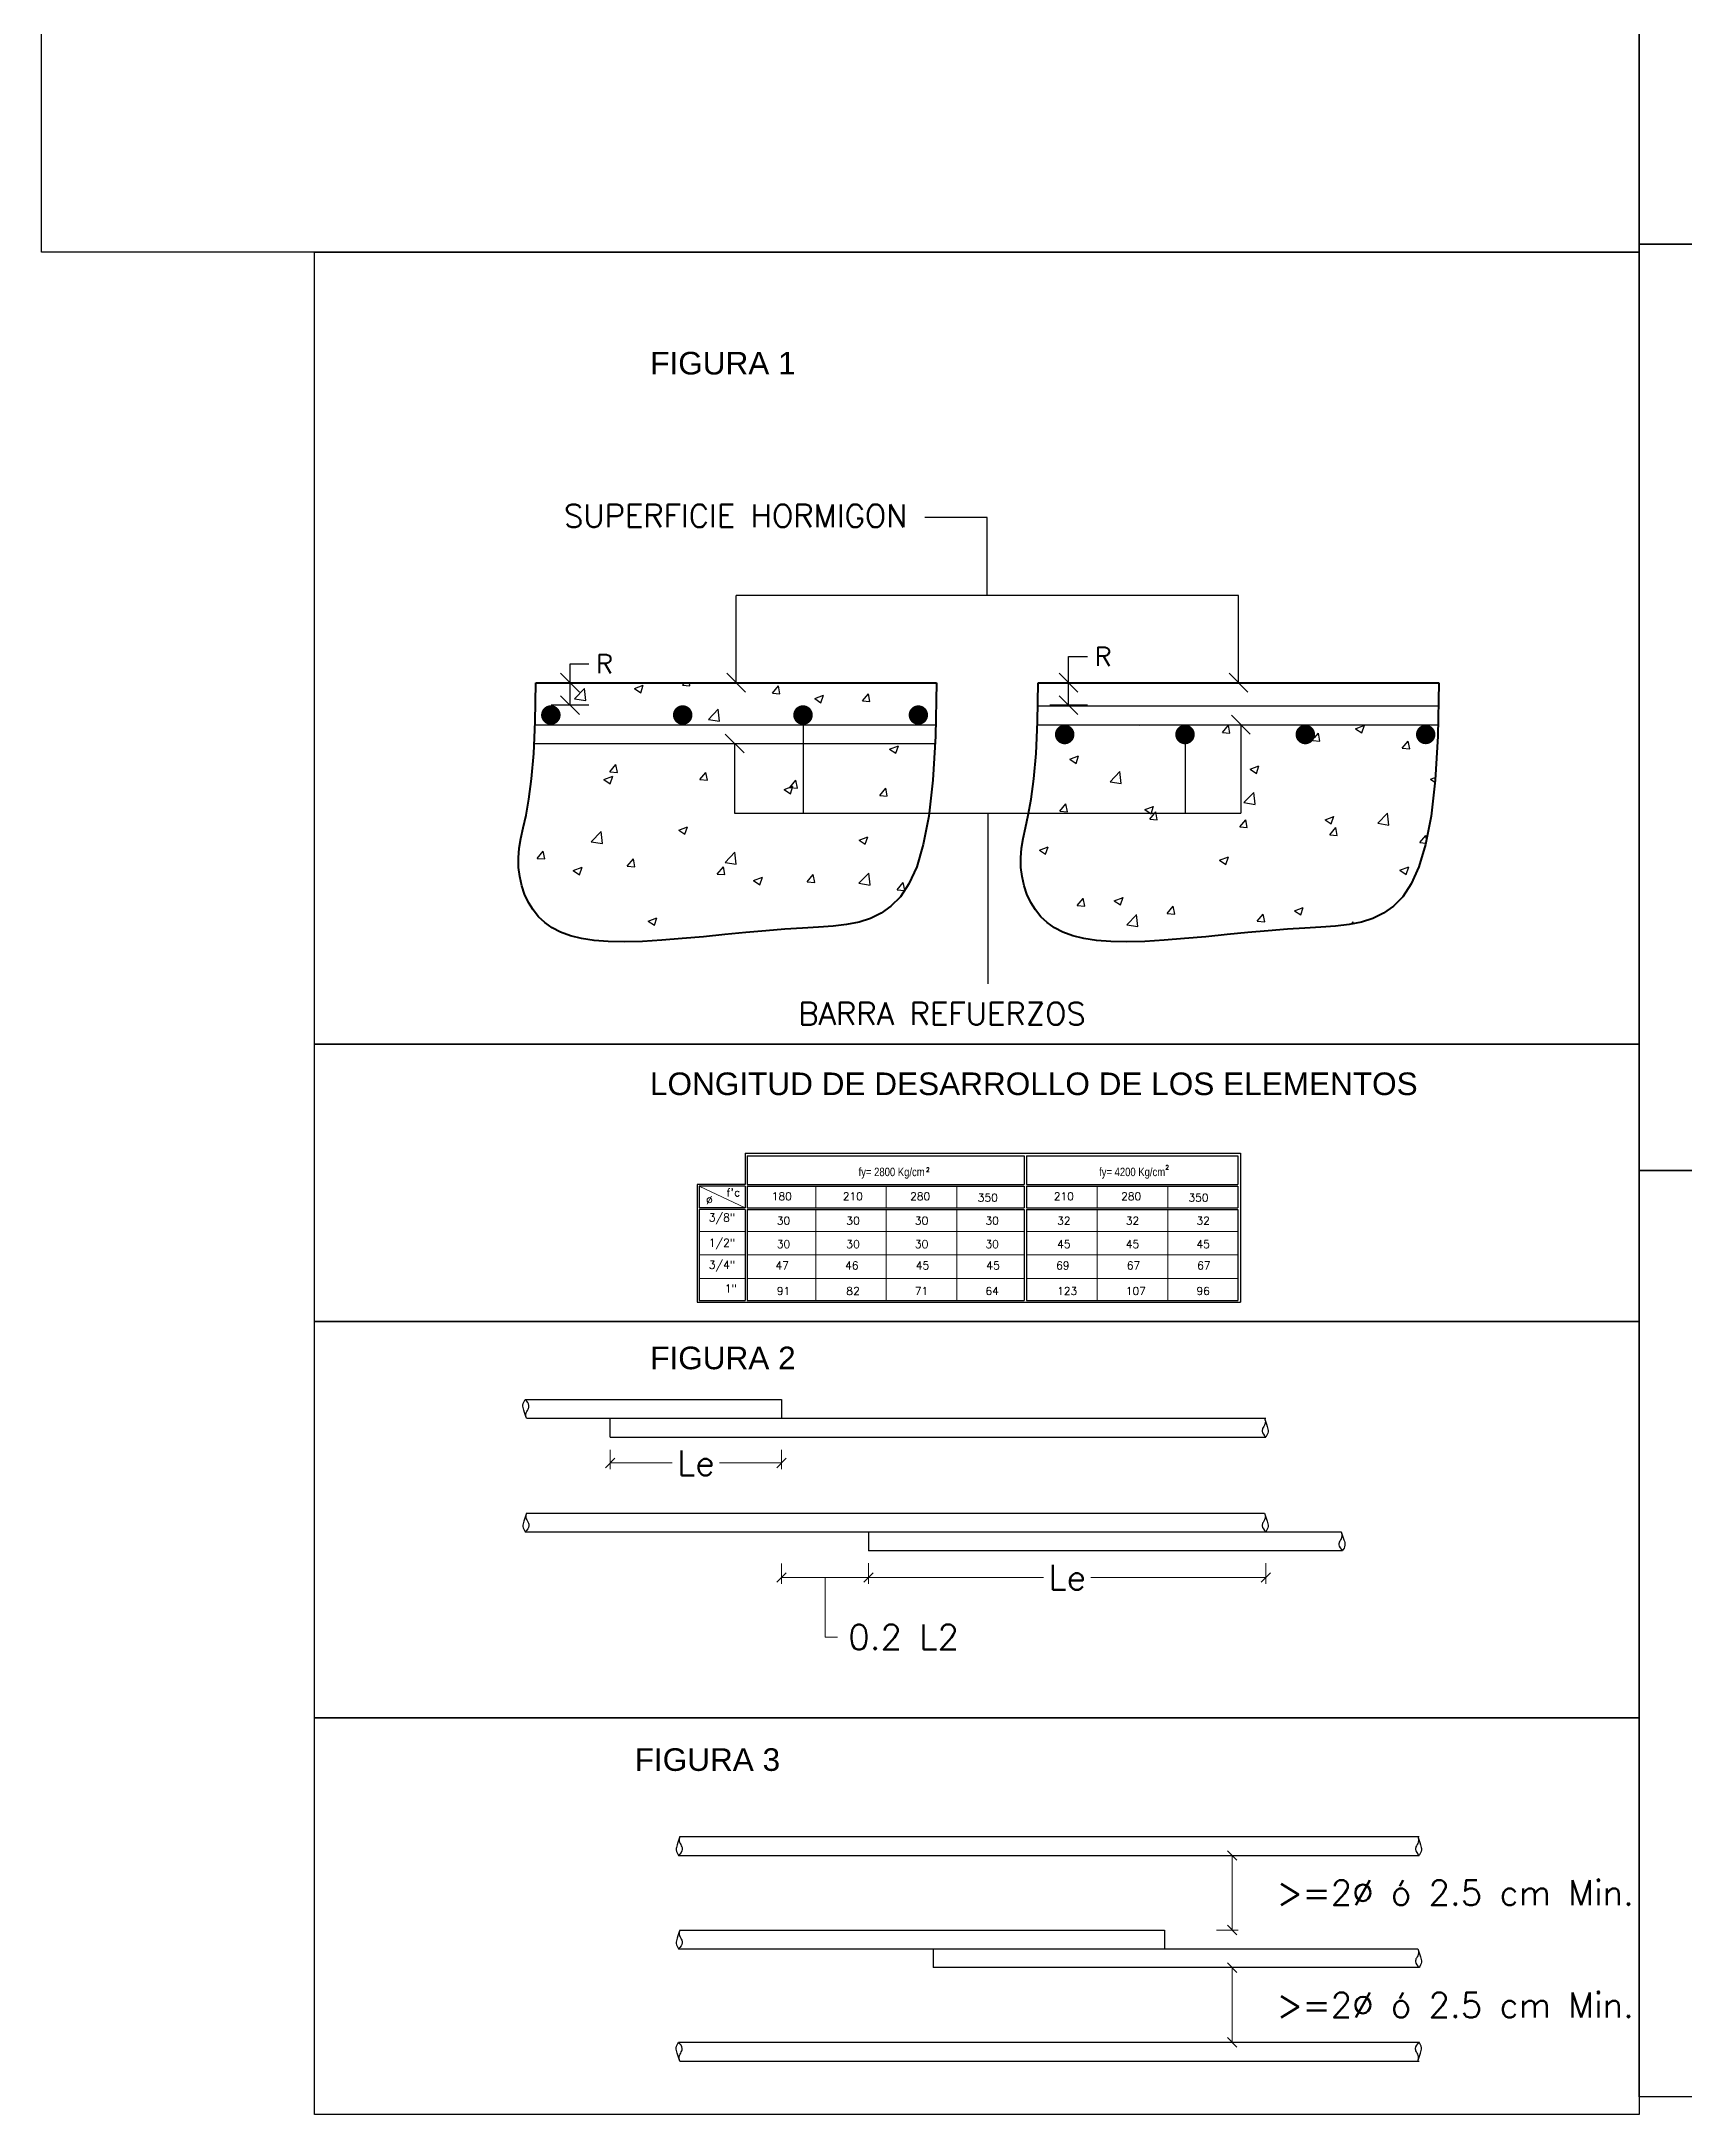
# Model space of a CAD drawing. Header units: millimetres. Extents: x -110 to 118, y 0 to 143.
# Drawn here: x 53.42 to 66.52, y 100.49 to 117.01 of the extents above; entities that cross this region are included whole.
import ezdxf

# ---------------------------------------------------------------- set-up
doc = ezdxf.new("R2010")
doc.units = ezdxf.units.MM
doc.header["$PDMODE"] = 3
doc.layers.get('0').update_dxf_attribs({"lineweight": 0})
for name, color, linetype in [('ACERO', 5, 'Continuous'), ('DETALLES', 7, 'Continuous'), ('DIMTEXTO', 4, 'Continuous'), ('HATCH', 8, 'Continuous'), ('SANITARIOS', 4, 'Continuous'), ('SECCION', 1, 'Continuous'), ('textos', 7, 'Continuous')]:
    doc.layers.add(name, color=color, linetype=linetype)
doc.layers.add('DIM', color=7, linetype='Continuous', lineweight=15)
doc.layers.add('NOT TO PLOT', color=7, linetype='Continuous', plot=False)
doc.styles.add('arial', font='arial.ttf')
doc.styles.add('SIMPLEX', font='SIMPLEX', dxfattribs={"height": 0.2})
doc.styles.add('SMPLEX', font='simplex.shx')
doc.styles.add('TITULOS', font='arial.ttf')
doc.dimstyles.new('DIM-50', dxfattribs={"dimscale": 0.5, "dimtxt": 0.2, "dimasz": 0.15, "dimexe": 0.1, "dimexo": 0.2, "dimgap": 0.1, "dimtad": 0, "dimtih": 1, "dimtoh": 1, "dimzin": 0, "dimdsep": 46, "dimtxsty": 'SIMPLEX', "dimblk": 'OBLIQUE', "dimcen": 0.2, "dimclrd": 256, "dimclre": 256, "dimclrt": 256, "dimadec": 0, "dimazin": 0, "dimtfac": 1, "dimtmove": 0, "dimatfit": 3, "dimldrblk": 'OPEN30', "dimfxl": 1, "dimtolj": 1, "dimtzin": 0, "dimlwd": -1, "dimlwe": -1, "dimarcsym": 0})
doc.dimstyles.new('DIM-75', dxfattribs={"dimscale": 0.75, "dimtxt": 0.2, "dimasz": 0.2, "dimexe": 0.2, "dimexo": 0.2, "dimgap": 0.1, "dimtad": 0, "dimtih": 1, "dimtoh": 1, "dimzin": 0, "dimdsep": 46, "dimtxsty": 'SMPLEX', "dimblk1": 'OBLIQUE', "dimblk2": 'OBLIQUE', "dimsah": 1, "dimcen": 0.2, "dimclrd": 4, "dimclre": 4, "dimclrt": 4, "dimadec": 0, "dimazin": 0, "dimtfac": 1, "dimtmove": 0, "dimatfit": 3, "dimldrblk": 'OBLIQUE', "dimfxl": 0.2, "dimfxlon": 1, "dimtfill": 1, "dimtolj": 1, "dimtzin": 0, "dimarcsym": 0})

# ---------------------------------------------------------------- blocks, each defined once
blk = doc.blocks.new('_Oblique')
at = {"layer": 'SANITARIOS', "color": 0, "lineweight": -2}
blk.add_line((-0.5, -0.5), (0.5, 0.5), dxfattribs=at)
blk = doc.blocks.new('*D29')
at = {"layer": 'Defpoints', "color": 0, "transparency": 16777216}
for p in [(59.319, 104.976), (60.014, 104.979), (59.319, 104.766)]:
    blk.add_point(p, dxfattribs=at)
at = {"layer": 'DIM', "transparency": 16777216}
for p, q in [((59.319, 104.876), (59.319, 104.716)), ((60.014, 104.766), (59.319, 104.766)), ((59.667, 104.766), (59.667, 104.291)), ((60.014, 104.879), (60.014, 104.716)), ((59.667, 104.291), (59.767, 104.291))]:
    blk.add_line(p, q, dxfattribs=at)
at = {"layer": 'DIM', "transparency": 16777216, "xscale": 0.075, "yscale": 0.075, "zscale": 0.075, "rotation": 180}
blk.add_blockref('_Oblique', (59.319, 104.766), dxfattribs=at)
at = {"layer": 'DIM', "transparency": 16777216, "xscale": 0.075, "yscale": 0.075, "zscale": 0.075}
blk.add_blockref('_Oblique', (60.014, 104.766), dxfattribs=at)
at = {"layer": 'DIM', "transparency": 16777216, "insert": (60.293, 104.291), "char_height": 0.2, "attachment_point": 5, "style": 'SIMPLEX'}
blk.add_mtext('\\A1;0.2 L2', dxfattribs=at)
blk = doc.blocks.new('_Open30')
at = {"layer": 'DIMTEXTO', "color": 0, "lineweight": -2}
for p, q in [((-1, 0.27), (0, 0)), ((0, 0), (-1, -0.27)), ((0, 0), (-1, 0))]:
    blk.add_line(p, q, dxfattribs=at)
blk = doc.blocks.new('*D30')
at = {"layer": 'Defpoints', "color": 0, "transparency": 16777216}
for p in [(57.954, 105.884), (59.319, 105.884), (59.319, 105.678)]:
    blk.add_point(p, dxfattribs=at)
at = {"layer": 'DIM', "transparency": 16777216}
for p, q in [((57.954, 105.784), (57.954, 105.628)), ((59.319, 105.784), (59.319, 105.628)), ((57.954, 105.678), (58.449, 105.678)), ((59.319, 105.678), (58.825, 105.678))]:
    blk.add_line(p, q, dxfattribs=at)
at = {"layer": 'DIM', "transparency": 16777216, "xscale": 0.075, "yscale": 0.075, "zscale": 0.075, "rotation": 180}
blk.add_blockref('_Oblique', (57.954, 105.678), dxfattribs=at)
at = {"layer": 'DIM', "transparency": 16777216, "xscale": 0.075, "yscale": 0.075, "zscale": 0.075}
blk.add_blockref('_Oblique', (59.319, 105.678), dxfattribs=at)
at = {"layer": 'DIM', "transparency": 16777216, "insert": (58.637, 105.678), "char_height": 0.2, "attachment_point": 5, "style": 'SIMPLEX'}
blk.add_mtext('\\A1;Le', dxfattribs=at)
blk = doc.blocks.new('*D31')
at = {"layer": 'Defpoints', "color": 0, "transparency": 16777216}
for p in [(60.014, 104.979), (63.18, 104.979), (60.014, 104.766)]:
    blk.add_point(p, dxfattribs=at)
at = {"layer": 'DIM', "transparency": 16777216}
for p, q in [((60.014, 104.879), (60.014, 104.716)), ((60.014, 104.766), (61.409, 104.766)), ((63.18, 104.766), (61.785, 104.766)), ((63.18, 104.879), (63.18, 104.716))]:
    blk.add_line(p, q, dxfattribs=at)
at = {"layer": 'DIM', "transparency": 16777216, "xscale": 0.075, "yscale": 0.075, "zscale": 0.075, "rotation": 180}
blk.add_blockref('_Oblique', (60.014, 104.766), dxfattribs=at)
at = {"layer": 'DIM', "transparency": 16777216, "xscale": 0.075, "yscale": 0.075, "zscale": 0.075}
blk.add_blockref('_Oblique', (63.18, 104.766), dxfattribs=at)
at = {"layer": 'DIM', "transparency": 16777216, "insert": (61.597, 104.766), "char_height": 0.2, "attachment_point": 5, "style": 'SIMPLEX'}
blk.add_mtext('\\A1;Le', dxfattribs=at)
blk = doc.blocks.new('*D32')
at = {"layer": 'Defpoints', "color": 0, "transparency": 16777216}
for p in [(57.634, 111.897), (58.532, 111.897), (58.532, 111.717)]:
    blk.add_point(p, dxfattribs=at)
at = {"layer": 'DIM', "color": 4, "lineweight": -2, "transparency": 16777216}
for p, q in [((57.634, 111.897), (57.634, 112.047)), ((57.634, 112.047), (57.784, 112.047)), ((57.784, 111.897), (57.484, 111.897)), ((57.634, 111.717), (57.634, 111.897)), ((57.784, 111.717), (57.484, 111.717))]:
    blk.add_line(p, q, dxfattribs=at)
at = {"layer": 'DIM', "color": 4, "lineweight": -2, "transparency": 16777216, "xscale": 0.15, "yscale": 0.15, "zscale": 0.15}
for p, rotation in [((57.634, 111.897), 90), ((57.634, 111.717), 270)]:
    blk.add_blockref('_Oblique', p, dxfattribs=dict(at, rotation=rotation))
at = {"layer": 'DIM', "color": 4, "transparency": 16777216, "insert": (57.909, 112.047), "char_height": 0.15, "attachment_point": 5, "style": 'SMPLEX', "bg_fill": 3, "box_fill_scale": 1.1, "bg_fill_color": 256, "bg_fill_true_color": 13158600, "bg_fill_transparency": 0}
blk.add_mtext('\\A1;R', dxfattribs=at)
blk = doc.blocks.new('*D33')
at = {"layer": 'Defpoints', "color": 0, "transparency": 16777216}
for p in [(61.608, 111.897), (62.536, 111.897), (62.536, 111.717)]:
    blk.add_point(p, dxfattribs=at)
at = {"layer": 'DIM', "color": 4, "lineweight": -2, "transparency": 16777216}
for p, q in [((61.608, 111.897), (61.608, 112.105)), ((61.608, 112.105), (61.758, 112.105)), ((61.758, 111.897), (61.458, 111.897)), ((61.608, 111.717), (61.608, 111.897)), ((61.758, 111.717), (61.458, 111.717))]:
    blk.add_line(p, q, dxfattribs=at)
at = {"layer": 'DIM', "color": 4, "lineweight": -2, "transparency": 16777216, "xscale": 0.15, "yscale": 0.15, "zscale": 0.15}
for p, rotation in [((61.608, 111.897), 90), ((61.608, 111.717), 270)]:
    blk.add_blockref('_Oblique', p, dxfattribs=dict(at, rotation=rotation))
at = {"layer": 'DIM', "color": 4, "transparency": 16777216, "insert": (61.883, 112.105), "char_height": 0.15, "attachment_point": 5, "style": 'SMPLEX', "bg_fill": 3, "box_fill_scale": 1.1, "bg_fill_color": 256, "bg_fill_true_color": 13158600, "bg_fill_transparency": 0}
blk.add_mtext('\\A1;R', dxfattribs=at)
blk = doc.blocks.new('*D37')
at = {"layer": 'Defpoints', "color": 0, "transparency": 16777216}
for p in [(62.681, 101.656), (62.686, 101.061), (62.911, 101.061)]:
    blk.add_point(p, dxfattribs=at)
at = {"layer": 'DIM', "transparency": 16777216}
for p, q in [((62.781, 101.656), (62.961, 101.656)), ((62.911, 101.656), (62.911, 101.061)), ((62.786, 101.061), (62.961, 101.061))]:
    blk.add_line(p, q, dxfattribs=at)
at = {"layer": 'DIM', "transparency": 16777216, "xscale": 0.075, "yscale": 0.075, "zscale": 0.075}
for p, rotation in [((62.911, 101.656), 90), ((62.911, 101.061), 270)]:
    blk.add_blockref('_Oblique', p, dxfattribs=dict(at, rotation=rotation))
at = {"layer": 'DIM', "transparency": 16777216, "insert": (66.114, 101.358), "char_height": 0.2, "attachment_point": 6, "style": 'SIMPLEX'}
blk.add_mtext('\\A1;>=2%%C ó 2.5 cm Min.', dxfattribs=at)
blk = doc.blocks.new('*D38')
at = {"layer": 'Defpoints', "color": 0, "transparency": 16777216}
for p in [(62.681, 102.55), (62.686, 101.956), (62.911, 101.956)]:
    blk.add_point(p, dxfattribs=at)
at = {"layer": 'DIM', "transparency": 16777216}
for p, q in [((62.781, 102.55), (62.961, 102.55)), ((62.911, 102.55), (62.911, 101.956)), ((62.786, 101.956), (62.961, 101.956))]:
    blk.add_line(p, q, dxfattribs=at)
at = {"layer": 'DIM', "transparency": 16777216, "xscale": 0.075, "yscale": 0.075, "zscale": 0.075}
for p, rotation in [((62.911, 102.55), 90), ((62.911, 101.956), 270)]:
    blk.add_blockref('_Oblique', p, dxfattribs=dict(at, rotation=rotation))
at = {"layer": 'DIM', "transparency": 16777216, "insert": (66.114, 102.253), "char_height": 0.2, "attachment_point": 6, "style": 'SIMPLEX'}
blk.add_mtext('\\A1;>=2%%C ó 2.5 cm Min.', dxfattribs=at)

msp = doc.modelspace()

# ---------------------------------------------------------------- linework, layer by layer
at = {"color": 6, "lineweight": 25}
for p, q in [((59.029, 108.148), (62.979, 108.148)), ((59.029, 108.148), (59.029, 107.898)), ((59.046, 108.127), (61.254, 108.127)), ((59.046, 108.127), (59.046, 107.898)), ((61.254, 108.127), (61.254, 107.898)), ((61.273, 108.127), (61.273, 107.898)), ((61.273, 108.127), (62.957, 108.127)), ((62.957, 108.127), (62.957, 107.898)), ((62.979, 108.148), (62.979, 106.961)), ((58.647, 107.898), (58.647, 106.961)), ((59.029, 107.898), (58.647, 107.898)), ((59.046, 107.898), (61.254, 107.898)), ((61.273, 107.898), (62.957, 107.898)), ((58.663, 107.885), (58.663, 107.711)), ((59.029, 107.885), (58.663, 107.885)), ((59.029, 107.885), (59.029, 107.711)), ((59.046, 107.885), (61.254, 107.885)), ((59.046, 107.885), (59.046, 107.711)), ((61.254, 107.885), (61.254, 107.711)), ((61.273, 107.885), (61.273, 107.711)), ((61.273, 107.885), (62.957, 107.885)), ((62.957, 107.885), (62.957, 107.711)), ((59.029, 107.711), (58.663, 107.711)), ((58.663, 107.697), (58.663, 106.974)), ((59.029, 107.697), (58.663, 107.697)), ((59.029, 107.697), (59.029, 106.974)), ((59.046, 107.711), (61.254, 107.711)), ((59.046, 107.697), (61.254, 107.697)), ((59.046, 107.697), (59.046, 106.974)), ((61.254, 107.697), (61.254, 106.974)), ((61.273, 107.711), (62.957, 107.711)), ((61.273, 107.697), (61.273, 106.974)), ((61.273, 107.697), (62.957, 107.697)), ((62.957, 107.697), (62.957, 106.974)), ((58.647, 106.961), (62.979, 106.961)), ((58.663, 106.974), (59.029, 106.974)), ((59.046, 106.974), (61.254, 106.974)), ((61.273, 106.974), (62.957, 106.974))]:
    msp.add_line(p, q, dxfattribs=at)
at = {"color": 1, "lineweight": 20}
for p, q in [((59.029, 107.711), (58.663, 107.885)), ((59.592, 107.885), (59.592, 107.711)), ((60.154, 107.885), (60.154, 107.711)), ((60.717, 107.885), (60.717, 107.711)), ((61.835, 107.885), (61.835, 107.711)), ((62.398, 107.885), (62.398, 107.711)), ((59.592, 107.697), (59.592, 106.974)), ((60.154, 107.697), (60.154, 106.974)), ((60.717, 107.697), (60.717, 106.974)), ((61.835, 107.697), (61.835, 106.974)), ((62.398, 107.697), (62.398, 106.974)), ((58.663, 107.523), (59.029, 107.523)), ((59.046, 107.523), (61.254, 107.523)), ((61.273, 107.523), (62.957, 107.523)), ((58.663, 107.336), (59.029, 107.336)), ((59.046, 107.336), (61.254, 107.336)), ((61.273, 107.336), (62.957, 107.336)), ((58.663, 107.148), (59.029, 107.148)), ((59.046, 107.148), (61.254, 107.148)), ((61.273, 107.148), (62.957, 107.148))]:
    msp.add_line(p, q, dxfattribs=at)
at = {"layer": 'ACERO'}
for p, q in [((61.363, 111.712), (64.555, 111.712)), ((57.356, 111.562), (60.548, 111.562)), ((61.36, 111.562), (64.552, 111.562)), ((57.349, 111.412), (60.543, 111.412)), ((57.277, 106.184), (59.319, 106.184)), ((59.319, 106.184), (59.319, 106.034)), ((57.287, 106.034), (63.18, 106.034)), ((57.954, 105.884), (57.954, 106.034)), ((57.965, 106.034), (63.18, 106.034)), ((57.954, 105.884), (63.18, 105.884)), ((57.287, 105.279), (63.17, 105.279)), ((57.277, 105.129), (61.15, 105.129)), ((60.014, 105.129), (60.014, 104.979)), ((61.15, 105.129), (63.781, 105.129)), ((63.792, 104.979), (60.014, 104.979)), ((58.51, 102.7), (64.403, 102.7)), ((58.499, 102.55), (64.403, 102.55)), ((58.51, 101.956), (62.372, 101.956)), ((62.372, 101.956), (62.372, 101.806)), ((58.499, 101.806), (62.372, 101.806)), ((60.529, 101.806), (60.529, 101.656)), ((62.372, 101.806), (64.392, 101.806)), ((64.403, 101.656), (60.529, 101.656)), ((58.499, 101.061), (64.403, 101.061)), ((58.51, 100.911), (64.403, 100.911))]:
    msp.add_line(p, q, dxfattribs=at)
at = {"layer": 'ACERO', "const_width": 0.0776}
for points in [[(57.442, 111.639, 1), (57.52, 111.639, 1)], [(58.493, 111.639, 1), (58.571, 111.639, 1)], [(59.452, 111.639, 1), (59.53, 111.639, 1)], [(60.372, 111.639, 1), (60.449, 111.639, 1)], [(61.538, 111.484, 1), (61.616, 111.484, 1)], [(62.497, 111.484, 1), (62.575, 111.484, 1)], [(63.456, 111.484, 1), (63.534, 111.484, 1)], [(64.416, 111.484, 1), (64.493, 111.484, 1)]]:
    msp.add_lwpolyline(points, format="xyb", close=True, dxfattribs=at)
at = {"layer": 'ACERO'}
for points in [[(57.287, 106.034), (57.266, 106.098), (57.259, 106.14), (57.277, 106.184)], [(57.287, 106.034), (57.281, 106.069), (57.299, 106.107), (57.306, 106.136), (57.277, 106.184)], [(63.17, 106.034), (63.176, 105.998), (63.158, 105.96), (63.151, 105.932), (63.18, 105.884)], [(63.17, 106.034), (63.191, 105.97), (63.198, 105.927), (63.18, 105.884)], [(57.287, 105.279), (57.266, 105.215), (57.259, 105.172), (57.277, 105.129)], [(57.287, 105.279), (57.281, 105.243), (57.299, 105.205), (57.306, 105.177), (57.277, 105.129)], [(63.17, 105.279), (63.176, 105.243), (63.158, 105.205), (63.151, 105.177), (63.18, 105.129)], [(63.17, 105.279), (63.191, 105.215), (63.198, 105.172), (63.18, 105.129)], [(63.781, 105.129), (63.787, 105.093), (63.769, 105.055), (63.762, 105.027), (63.792, 104.979)], [(63.781, 105.129), (63.803, 105.065), (63.81, 105.022), (63.792, 104.979)], [(58.51, 102.7), (58.488, 102.636), (58.481, 102.594), (58.499, 102.55)], [(58.51, 102.7), (58.504, 102.665), (58.521, 102.627), (58.529, 102.599), (58.499, 102.55)], [(64.392, 102.7), (64.398, 102.665), (64.38, 102.627), (64.373, 102.599), (64.403, 102.55)], [(64.392, 102.7), (64.413, 102.636), (64.42, 102.594), (64.403, 102.55)], [(58.51, 101.956), (58.488, 101.892), (58.481, 101.849), (58.499, 101.806)], [(58.51, 101.956), (58.504, 101.92), (58.521, 101.882), (58.529, 101.854), (58.499, 101.806)], [(64.392, 101.806), (64.398, 101.77), (64.38, 101.732), (64.373, 101.704), (64.403, 101.656)], [(64.392, 101.806), (64.413, 101.742), (64.42, 101.699), (64.403, 101.656)], [(58.51, 100.911), (58.488, 100.975), (58.481, 101.018), (58.499, 101.061)], [(58.51, 100.911), (58.504, 100.947), (58.521, 100.985), (58.529, 101.013), (58.499, 101.061)], [(64.392, 100.911), (64.398, 100.947), (64.38, 100.985), (64.373, 101.013), (64.403, 101.061)], [(64.392, 100.911), (64.413, 100.975), (64.42, 101.018), (64.403, 101.061)]]:
    msp.add_spline(points, degree=3, dxfattribs=at)
at = {"layer": 'DETALLES'}
for p, q in [((60.96, 113.214), (60.462, 113.214)), ((60.96, 112.591), (60.96, 113.214)), ((59.491, 111.639), (59.491, 110.857)), ((62.536, 111.445), (62.536, 110.857)), ((60.964, 110.857), (60.964, 109.496))]:
    msp.add_line(p, q, dxfattribs=at)
at = {"layer": 'HATCH'}
for p, q in [((58.147, 111.85), (58.217, 111.877)), ((58.197, 111.817), (58.217, 111.877)), ((58.53, 111.876), (58.548, 111.897)), ((58.53, 111.876), (58.59, 111.871)), ((58.59, 111.871), (58.585, 111.897)), ((59.247, 111.814), (59.296, 111.871)), ((59.307, 111.809), (59.296, 111.871)), ((57.67, 111.769), (57.748, 111.85)), ((57.67, 111.769), (57.759, 111.755)), ((57.759, 111.755), (57.748, 111.85)), ((58.147, 111.85), (58.197, 111.816)), ((59.247, 111.814), (59.307, 111.808)), ((59.584, 111.77), (59.654, 111.797)), ((59.584, 111.77), (59.634, 111.736)), ((59.634, 111.737), (59.654, 111.797)), ((59.965, 111.751), (60.013, 111.808)), ((59.965, 111.751), (60.024, 111.746)), ((60.024, 111.746), (60.013, 111.808)), ((58.737, 111.603), (58.815, 111.685)), ((58.737, 111.603), (58.826, 111.59)), ((58.826, 111.59), (58.815, 111.685)), ((62.127, 111.562), (62.176, 111.557)), ((62.176, 111.558), (62.176, 111.562)), ((62.834, 111.5), (62.882, 111.557)), ((62.894, 111.495), (62.882, 111.557)), ((63.895, 111.53), (63.966, 111.557)), ((63.895, 111.53), (63.945, 111.496)), ((63.945, 111.496), (63.966, 111.557)), ((60.181, 111.367), (60.251, 111.394)), ((60.181, 111.367), (60.231, 111.334)), ((60.231, 111.334), (60.251, 111.394)), ((62.834, 111.5), (62.894, 111.495)), ((63.556, 111.437), (63.611, 111.432)), ((63.568, 111.457), (63.599, 111.494)), ((63.611, 111.432), (63.599, 111.495)), ((64.268, 111.374), (64.316, 111.432)), ((64.268, 111.374), (64.328, 111.369)), ((64.328, 111.369), (64.316, 111.432)), ((57.952, 111.187), (58, 111.244)), ((58.011, 111.182), (58, 111.245)), ((61.618, 111.287), (61.688, 111.314)), ((61.618, 111.287), (61.668, 111.254)), ((61.668, 111.254), (61.688, 111.314)), ((63.055, 111.207), (63.125, 111.234)), ((63.055, 111.207), (63.105, 111.174)), ((63.105, 111.174), (63.125, 111.234)), ((57.904, 111.125), (57.974, 111.152)), ((57.904, 111.125), (57.953, 111.091)), ((57.952, 111.187), (58.011, 111.182)), ((57.953, 111.092), (57.974, 111.152)), ((58.669, 111.124), (58.717, 111.182)), ((58.669, 111.124), (58.729, 111.119)), ((58.729, 111.119), (58.717, 111.182)), ((59.341, 111.045), (59.411, 111.072)), ((59.341, 111.045), (59.391, 111.011)), ((59.386, 111.061), (59.434, 111.119)), ((59.386, 111.061), (59.446, 111.056)), ((59.391, 111.011), (59.411, 111.072)), ((59.446, 111.056), (59.434, 111.119)), ((60.103, 110.999), (60.152, 111.056)), ((60.163, 110.994), (60.152, 111.056)), ((61.939, 111.107), (62.017, 111.188)), ((61.939, 111.107), (62.028, 111.093)), ((62.028, 111.093), (62.017, 111.188)), ((64.492, 111.127), (64.531, 111.142)), ((64.492, 111.127), (64.528, 111.103)), ((60.103, 110.999), (60.163, 110.993)), ((61.538, 110.873), (61.586, 110.931)), ((61.538, 110.873), (61.598, 110.868)), ((61.598, 110.868), (61.586, 110.931)), ((62.215, 110.885), (62.285, 110.911)), ((62.215, 110.885), (62.265, 110.851)), ((62.255, 110.81), (62.303, 110.868)), ((62.265, 110.851), (62.285, 110.912)), ((62.315, 110.805), (62.303, 110.868)), ((63.006, 110.941), (63.084, 111.022)), ((63.006, 110.941), (63.095, 110.927)), ((63.095, 110.928), (63.084, 111.023)), ((57.803, 110.629), (57.881, 110.71)), ((57.892, 110.616), (57.881, 110.711)), ((58.501, 110.722), (58.571, 110.749)), ((58.501, 110.722), (58.55, 110.689)), ((58.55, 110.689), (58.571, 110.749)), ((62.255, 110.81), (62.315, 110.805)), ((62.973, 110.748), (63.021, 110.805)), ((62.973, 110.748), (63.032, 110.742)), ((63.032, 110.743), (63.021, 110.805)), ((63.652, 110.805), (63.722, 110.831)), ((63.652, 110.805), (63.702, 110.771)), ((63.69, 110.685), (63.738, 110.742)), ((63.702, 110.771), (63.722, 110.832)), ((63.75, 110.68), (63.738, 110.743)), ((64.074, 110.776), (64.151, 110.857)), ((64.074, 110.776), (64.162, 110.762)), ((64.162, 110.762), (64.151, 110.857)), ((57.373, 110.497), (57.421, 110.555)), ((57.433, 110.492), (57.421, 110.555)), ((57.803, 110.629), (57.892, 110.615)), ((58.87, 110.464), (58.948, 110.545)), ((58.959, 110.45), (58.948, 110.545)), ((59.938, 110.642), (60.008, 110.669)), ((59.938, 110.642), (59.987, 110.609)), ((59.987, 110.609), (60.008, 110.669)), ((61.375, 110.562), (61.445, 110.589)), ((61.375, 110.562), (61.425, 110.529)), ((61.425, 110.529), (61.445, 110.589)), ((63.69, 110.685), (63.75, 110.68)), ((64.407, 110.622), (64.455, 110.68)), ((64.407, 110.622), (64.456, 110.618)), ((64.462, 110.646), (64.455, 110.68)), ((57.373, 110.497), (57.433, 110.492)), ((57.66, 110.4), (57.73, 110.427)), ((57.66, 110.4), (57.71, 110.366)), ((57.71, 110.366), (57.73, 110.427)), ((58.09, 110.435), (58.139, 110.492)), ((58.09, 110.435), (58.15, 110.429)), ((58.15, 110.43), (58.139, 110.492)), ((58.808, 110.372), (58.856, 110.429)), ((58.808, 110.372), (58.867, 110.367)), ((58.867, 110.367), (58.856, 110.43)), ((58.87, 110.464), (58.959, 110.45)), ((59.525, 110.309), (59.573, 110.367)), ((59.585, 110.304), (59.573, 110.367)), ((59.937, 110.298), (60.015, 110.379)), ((60.026, 110.285), (60.015, 110.38)), ((62.812, 110.482), (62.882, 110.509)), ((62.812, 110.482), (62.862, 110.448)), ((62.862, 110.449), (62.882, 110.509)), ((64.249, 110.402), (64.319, 110.429)), ((64.249, 110.402), (64.299, 110.368)), ((64.299, 110.369), (64.319, 110.429)), ((59.097, 110.32), (59.167, 110.346)), ((59.097, 110.32), (59.147, 110.286)), ((59.147, 110.286), (59.167, 110.347)), ((59.525, 110.309), (59.585, 110.304)), ((59.937, 110.298), (60.026, 110.284)), ((60.242, 110.246), (60.29, 110.304)), ((60.242, 110.246), (60.3, 110.241)), ((60.302, 110.243), (60.29, 110.304)), ((61.677, 110.121), (61.725, 110.178)), ((61.677, 110.121), (61.737, 110.116)), ((61.737, 110.116), (61.725, 110.179)), ((61.972, 110.159), (62.042, 110.186)), ((61.972, 110.159), (62.021, 110.126)), ((62.021, 110.126), (62.042, 110.187)), ((62.072, 109.967), (62.15, 110.048)), ((62.161, 109.954), (62.15, 110.049)), ((62.394, 110.058), (62.442, 110.116)), ((62.394, 110.058), (62.454, 110.053)), ((62.454, 110.053), (62.442, 110.116)), ((63.111, 109.995), (63.159, 110.053)), ((63.171, 109.99), (63.159, 110.053)), ((63.409, 110.079), (63.479, 110.106)), ((63.409, 110.079), (63.459, 110.046)), ((63.459, 110.046), (63.479, 110.106)), ((58.257, 109.997), (58.327, 110.024)), ((58.257, 109.997), (58.307, 109.964)), ((58.307, 109.964), (58.327, 110.024)), ((62.072, 109.967), (62.161, 109.953)), ((63.111, 109.995), (63.171, 109.99)), ((63.862, 109.973), (63.877, 109.99)), ((63.879, 109.976), (63.877, 109.99))]:
    msp.add_line(p, q, dxfattribs=at)
at = {"layer": 'NOT TO PLOT'}
for points in [[(53.421, 125.934), (66.155, 125.934), (66.155, 115.329), (53.421, 115.329)], [(66.155, 122.773), (79.992, 122.773), (79.992, 115.391), (66.155, 115.391)], [(66.155, 115.391), (79.992, 115.391), (79.992, 108.009), (66.155, 108.009)], [(55.598, 109.015), (66.155, 109.015), (66.155, 106.806), (55.598, 106.806)], [(66.155, 108.009), (72.607, 108.009), (72.607, 100.627), (66.155, 100.627)], [(55.598, 106.806), (66.155, 106.806), (66.155, 103.646), (55.598, 103.646)], [(55.598, 103.646), (66.155, 103.646), (66.155, 100.485), (55.598, 100.485)]]:
    msp.add_lwpolyline(points, close=True, dxfattribs=at)
at = {"layer": 'SECCION', "color": 3, "lineweight": 40}
for p, q in [((57.362, 111.897), (60.554, 111.897)), ((61.366, 111.897), (64.558, 111.897))]:
    msp.add_line(p, q, dxfattribs=at)
for points in [[(60.554, 111.897), (60.547, 111.471), (60.526, 111.119), (60.493, 110.833), (60.45, 110.606), (60.397, 110.428), (60.335, 110.293), (60.267, 110.191), (60.192, 110.116), (60.114, 110.059), (60.029, 110.018), (59.938, 109.989), (59.839, 109.969), (59.732, 109.956), (59.615, 109.948), (59.487, 109.94), (59.347, 109.932), (59.195, 109.92), (59.034, 109.905), (58.867, 109.889), (58.697, 109.872), (58.529, 109.857), (58.366, 109.844), (58.211, 109.835), (58.068, 109.831), (57.939, 109.834), (57.826, 109.843), (57.725, 109.858), (57.637, 109.88), (57.559, 109.908), (57.492, 109.943), (57.434, 109.985), (57.383, 110.032), (57.339, 110.086), (57.302, 110.146), (57.272, 110.211), (57.249, 110.279), (57.233, 110.351), (57.224, 110.425), (57.223, 110.5), (57.229, 110.577), (57.242, 110.654), (57.261, 110.74), (57.283, 110.842), (57.305, 110.969), (57.327, 111.13), (57.345, 111.333), (57.357, 111.586), (57.362, 111.897)], [(64.558, 111.897), (64.551, 111.471), (64.53, 111.119), (64.497, 110.833), (64.454, 110.606), (64.401, 110.428), (64.339, 110.293), (64.271, 110.191), (64.197, 110.116), (64.118, 110.059), (64.033, 110.018), (63.942, 109.989), (63.844, 109.969), (63.736, 109.956), (63.619, 109.948), (63.491, 109.94), (63.352, 109.932), (63.2, 109.92), (63.038, 109.905), (62.871, 109.889), (62.702, 109.872), (62.533, 109.857), (62.37, 109.844), (62.215, 109.835), (62.072, 109.831), (61.944, 109.834), (61.83, 109.843), (61.729, 109.858), (61.641, 109.88), (61.563, 109.908), (61.496, 109.943), (61.438, 109.985), (61.387, 110.032), (61.343, 110.086), (61.306, 110.146), (61.276, 110.211), (61.253, 110.279), (61.237, 110.351), (61.228, 110.425), (61.227, 110.5), (61.233, 110.577), (61.246, 110.654), (61.265, 110.74), (61.287, 110.842), (61.309, 110.969), (61.331, 111.13), (61.349, 111.333), (61.361, 111.586), (61.366, 111.897)]]:
    msp.add_lwpolyline(points, dxfattribs=at)

# ---------------------------------------------------------------- texts
at = {"layer": 'DIMTEXTO', "linetype": 'Continuous', "char_height": 0.18, "attachment_point": 4, "style": 'TITULOS'}
for s, insert in [('\\pi-0.36,l0.54,t0.54;FIGURA 1', (58.093, 114.442)), ('\\pi-0.36,l0.54,t0.54;LONGITUD DE DESARROLLO DE LOS ELEMENTOS ', (58.091, 108.699)), ('\\pi-0.36,l0.54,t0.54;FIGURA 2', (58.093, 106.514)), ('\\pi-0.36,l0.54,t0.54;FIGURA 3', (57.969, 103.313))]:
    msp.add_mtext(s, dxfattribs=dict(at, insert=insert))
at = {"layer": 'textos', "color": 1, "style": 'SIMPLEX'}
msp.add_text('BARRA REFUERZOS', height=0.18, dxfattribs=at).set_placement((59.454, 109.169))
at = {"layer": 'textos', "style": 'arial', "width": 0.8}
for s, p in [('fy= 2800 Kg/cm', (59.934, 107.964)), ('fy= 4200 Kg/cm', (61.851, 107.964))]:
    msp.add_text(s, height=0.06757, dxfattribs=at).set_placement(p)
at = {"layer": 'textos', "style": 'SIMPLEX'}
for s, height, p in [('2', 0.0338, (60.472, 107.998)), ('2', 0.0338, (62.379, 108.017)), ('%%c', 0.0625, (58.718, 107.741)), ("f'c", 0.0625, (58.882, 107.803)), ('180', 0.0625, (59.241, 107.772)), ('210 ', 0.0625, (59.808, 107.772)), ('280', 0.0625, (60.345, 107.772)), ('350', 0.0625, (60.883, 107.762)), ('210 ', 0.0625, (61.489, 107.772)), ('280', 0.0625, (62.026, 107.772)), ('350', 0.0625, (62.563, 107.762)), ('3/8"', 0.0625, (58.741, 107.603)), ('30', 0.0625, (59.281, 107.578)), ('30', 0.0625, (59.836, 107.578)), ('30', 0.0625, (60.383, 107.578)), ('30', 0.0625, (60.946, 107.578)), ('32', 0.0625, (61.517, 107.578)), ('32', 0.0625, (62.064, 107.578)), ('32', 0.0625, (62.627, 107.578)), ('1/2"', 0.0625, (58.741, 107.402)), ('30', 0.0625, (59.281, 107.391)), ('30', 0.0625, (59.836, 107.391)), ('30', 0.0625, (60.383, 107.391)), ('30', 0.0625, (60.946, 107.391)), ('45', 0.0625, (61.517, 107.391)), ('45', 0.0625, (62.064, 107.391)), ('45', 0.0625, (62.627, 107.391)), ('3/4"', 0.0625, (58.741, 107.226)), ('47', 0.0625, (59.272, 107.221)), ('46', 0.0625, (59.827, 107.221)), ('45', 0.0625, (60.39, 107.221)), ('45', 0.0625, (60.952, 107.221)), ('69', 0.0625, (61.508, 107.221)), ('67', 0.0625, (62.071, 107.221)), ('67', 0.0625, (62.633, 107.221)), ('1"', 0.0625, (58.868, 107.038)), ('91', 0.0625, (59.281, 107.018)), ('82', 0.0625, (59.836, 107.018)), ('71', 0.0625, (60.383, 107.018)), ('64', 0.0625, (60.946, 107.018)), ('123', 0.0625, (61.517, 107.018)), ('107', 0.0625, (62.064, 107.018)), ('96', 0.0625, (62.627, 107.018))]:
    msp.add_text(s, height=height, dxfattribs=at).set_placement(p)
at = {"layer": 'textos', "color": 1, "insert": (60.324, 113.227), "char_height": 0.18, "attachment_point": 6, "style": 'SIMPLEX'}
msp.add_mtext('\\A1;SUPERFICIE HORMIGON', dxfattribs=at)

# ---------------------------------------------------------------- dimensions: what is measured, and where the dimension line sits
at = {"layer": 'DIM'}
for base, p1, p2, picture, middle in [((59.319, 105.678), (57.954, 105.884), (59.319, 105.884), '*D30', (58.637, 105.678)), ((60.014, 104.766), (63.18, 104.979), (60.014, 104.979), '*D31', (61.597, 104.766))]:
    dim = msp.add_linear_dim(base=base, p1=p1, p2=p2, text='Le', dimstyle='DIM-50', dxfattribs=at)
    dim.commit()
    dim.dimension.update_dxf_attribs({"geometry": picture, "text_midpoint": middle})
dim = msp.add_linear_dim(base=(59.319, 104.766), p1=(60.014, 104.979), p2=(59.319, 104.976), text='0.2 L2', dimstyle='DIM-50', override={"dimtmove": 1}, dxfattribs=at)
dim.commit()
dim.dimension.update_dxf_attribs({"geometry": '*D29', "text_midpoint": (59.817, 104.291)})
for base, p1, p2, picture, middle in [((62.911, 101.956), (62.681, 102.55), (62.686, 101.956), '*D38', (64.537, 102.253)), ((62.911, 101.061), (62.681, 101.656), (62.686, 101.061), '*D37', (64.537, 101.358))]:
    dim = msp.add_linear_dim(base=base, p1=p1, p2=p2, angle=90, text='>=2%%C ó 2.5 cm Min.', dimstyle='DIM-50', override={"dimtad": 2, "dimjust": 0}, dxfattribs=at)
    dim.commit()
    dim.dimension.update_dxf_attribs({"geometry": picture, "text_midpoint": middle})

# ---------------------------------------------------------------- leaders
at = {"layer": 'DETALLES'}
for points in [[(58.958, 111.897), (58.958, 112.591)], [(62.962, 111.897), (62.962, 112.591), (58.958, 112.591)], [(62.981, 111.562), (62.981, 110.857)], [(58.946, 111.412), (58.946, 110.857), (62.981, 110.857)]]:
    msp.add_leader(points, dimstyle='DIM-75', override={"dimgap": 0.1, "dimtad": 0}, dxfattribs=at)

# ---------------------------------------------------------------- next in the draw order: dimensions: what is measured, and where the dimension line sits
at = {"layer": 'DIM'}
for base, p1, p2, picture, middle in [((61.608, 111.897), (62.536, 111.717), (62.536, 111.897), '*D33', (61.883, 112.105)), ((57.634, 111.897), (58.532, 111.717), (58.532, 111.897), '*D32', (57.909, 112.047))]:
    dim = msp.add_linear_dim(base=base, p1=p1, p2=p2, angle=90, text='R', dimstyle='DIM-75', dxfattribs=at)
    dim.commit()
    dim.dimension.update_dxf_attribs({"geometry": picture, "text_midpoint": middle, "dimtype": 160})

# ---------------------------------------------------------------- next in the draw order: linework, layer by layer
at = {"layer": 'NOT TO PLOT'}
msp.add_lwpolyline([(55.598, 115.329), (66.155, 115.329), (66.155, 109.015), (55.598, 109.015)], close=True, dxfattribs=at)

doc.saveas('drawing.dxf')
